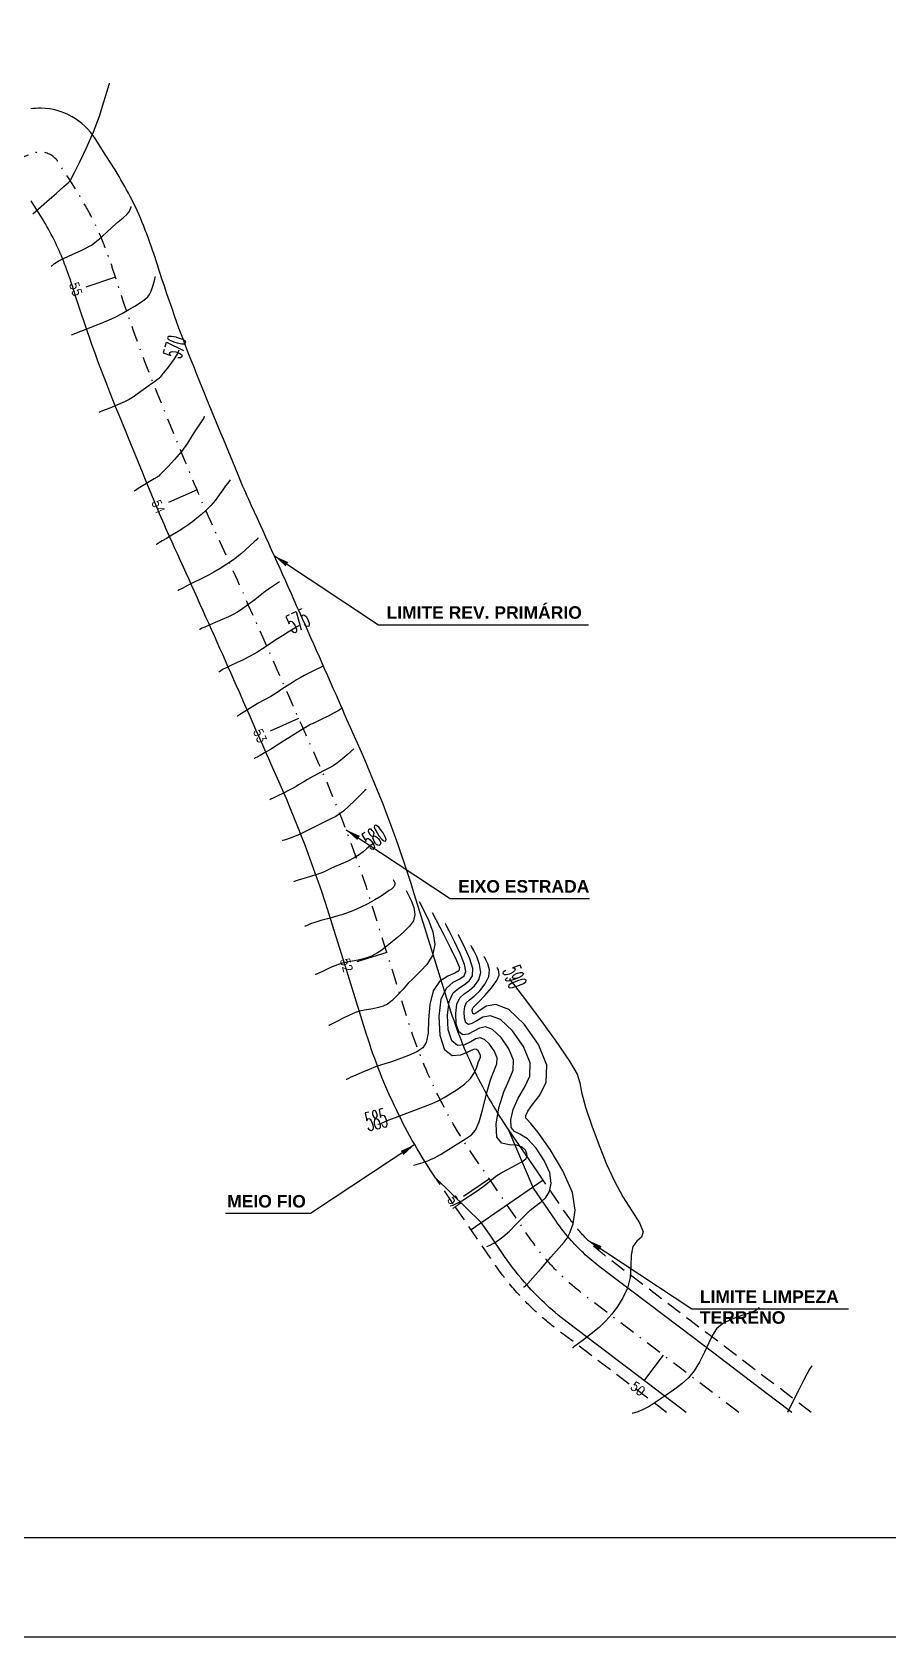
# Model space of a CAD drawing. Header units: millimetres. Extents: x 276147 to 291056, y 9594849 to 9609891.
# Drawn here: x 285797.3 to 285865.7, y 9596397.7 to 9596525.9 of the extents above; entities that cross this region are included whole.
import ezdxf
from ezdxf.enums import TextEntityAlignment as Align

# ---------------------------------------------------------------- set-up
doc = ezdxf.new("R2010")
doc.units = ezdxf.units.MM
doc.header["$LTSCALE"] = 10
for name, pattern in [('CONTINUO', [0]), ('DASHDOTX2', [50.8, 25.4, -12.7, 0, -12.7]), ('HIDDEN', [0.375, 0.25, -0.125])]:
    doc.linetypes.add(name, pattern=pattern)
for name, color, linetype in [('500-dim1', 6, 'Continuous'), ('CURVAS', 7, 'CONTINUO'), ('Curvas mestras', 30, 'Continuous'), ('Curvas simples', 9, 'Continuous'), ('Curvas texto', 2, 'Continuous'), ('TG', 7, 'CONTINUO'), ('Top_malha_coord', 8, 'Continuous')]:
    doc.layers.add(name, color=color, linetype=linetype)
doc.styles.add('r80', font='romans.shx')
doc.styles.add('ROMAND', font='romand', dxfattribs={"height": 0.2})
doc.styles.add('SIMPLEX', font='simplex', dxfattribs={"height": 0.2})
doc.styles.add('T7', font='arial.ttf')
doc.dimstyles.new('cadnorma_dim1', dxfattribs={"dimscale": 0, "dimtxt": 2, "dimasz": 1.199999999999999, "dimexe": 1, "dimexo": 2.5, "dimgap": 0.6, "dimtad": 1, "dimzin": 4, "dimdsep": 46, "dimtxsty": 'r80', "dimblk": 'ARCHTICK', "dimblk1": 'ARCHTICK', "dimblk2": 'ARCHTICK', "dimcen": -1, "dimdle": 1, "dimclrd": 1, "dimclre": 1, "dimclrt": 2, "dimaunit": 1, "dimazin": 0, "dimtfac": 1, "dimtix": 1, "dimtmove": 2, "dimatfit": 0, "dimfxl": 1, "dimarcsym": 0})

# ---------------------------------------------------------------- blocks, each defined once
blk = doc.blocks.new('_ArchTick')
at = {"color": 0, "linetype": 'ByBlock', "const_width": 0.15}
blk.add_lwpolyline([(-0.5, -0.5), (0.5, 0.5)], dxfattribs=at)

msp = doc.modelspace()

# ---------------------------------------------------------------- linework, layer by layer
at = {"color": 8, "linetype": 'HIDDEN', "ltscale": 0.5, "extrusion": (-0.0710087131260717, -0.0024250461213777, 0.9974727474028996), "flags": 128}
for points, elevation in [([(-9581085.099389546, 611667.3788352595), (-9581087.026469091, 611666.1487760713, -0.0012635071634747), (-9581087.208531093, 611666.0332119678, -0.0012635071634747)], -43397.95324218762), ([(-9581067.45936204, 611695.4298046458), (-9581068.20899408, 611694.531492637), (-9581070.298267009, 611691.9590935956), (-9581072.985800374, 611688.6500917829), (-9581075.16002514, 611685.9730977068), (-9581080.236875487, 611679.722271214, -0.0265937179508877), (-9581081.350063682, 611678.4915692226, -0.0214850437270204), (-9581082.340906577, 611677.5880138905, -0.0323795589553983), (-9581083.97100891, 611676.3953475704), (-9581085.785163153, 611675.2404069242), (-9581086.752116138, 611674.624818518)], -43397.95324218755), ([(-9581067.853275983, 611683.866234127), (-9581069.726399835, 611681.5599677598), (-9581074.803249616, 611675.3091419482, -0.0265937179611793), (-9581076.415588, 611673.526596943, -0.0214850437336347), (-9581077.850736547, 611672.217876732, -0.0323795589649355), (-9581080.211768122, 611670.4904251561), (-9581082.025925398, 611669.335482583), (-9581083.621608693, 611668.3196274579), (-9581085.09938822, 611667.3788331597)], -43397.95324218761)]:
    msp.add_lwpolyline(points, format="xyb", dxfattribs=dict(at, elevation=elevation))
at = {"layer": '500-dim1', "ltscale": 0.1}
for points in [[(285670.778505115, 9596397.671586046), (285984.4969166663, 9596397.671586046), (285984.4969166663, 9596633.55606258), (285670.778505115, 9596633.55606258)], [(285678.7207433822, 9596405.613824314), (285976.5546783992, 9596405.613824314), (285976.5546783992, 9596625.613824312), (285678.7207433822, 9596625.613824312)]]:
    msp.add_lwpolyline(points, close=True, dxfattribs=at)
at = {"layer": 'CURVAS', "color": 2, "linetype": 'CONTINUO'}
for points, elevation in [([(285809.138432141, 9596500.823340328), (285809.138432141, 9596500.823340328)], 134.0002069068141), ([(285818.8222155032, 9596478.56706394), (285818.8222155032, 9596478.56706394)], 139.0002069068141), ([(285825.0997830842, 9596461.418879036), (285825.0997830842, 9596461.418879036)], 144.0002069068141), ([(285835.5240698839, 9596450.285638092), (285835.5240698839, 9596450.285638092)], 154.0002069068141), ([(285824.8590091277, 9596438.615088072), (285824.8590091277, 9596438.615088072)], 149.0002069068141)]:
    msp.add_lwpolyline(points, dxfattribs=dict(at, elevation=elevation))
at = {"layer": 'Curvas mestras', "linetype": 'CONTINUO'}
for points, elevation in [([(285809.0524409086, 9596500.511810686), (285808.9440313402, 9596500.244885623), (285808.7448771739, 9596499.889144504), (285808.4414275103, 9596499.458732696), (285808.1014996284, 9596499.023979917), (285807.8132555597, 9596498.669261433), (285807.6421139974, 9596498.455778468), (285807.5625209721, 9596498.35202394), (285807.5261771887, 9596498.303316947), (285807.4819826052, 9596498.256466568), (285807.3676322967, 9596498.164252108), (285807.1180154047, 9596497.980941404), (285806.6989812386, 9596497.682026424), (285806.2002038793, 9596497.327897338), (285805.7423172505, 9596497.000165464), (285805.4051013257, 9596496.75734644), (285805.1049278845, 9596496.565578396), (285804.7173185156, 9596496.367901353), (285804.1649557849, 9596496.126157653), (285803.5591702821, 9596495.877381317), (285803.0584566641, 9596495.677409356), (285802.7802494937, 9596495.566957656), (285802.6777527666, 9596495.526264587), (285802.6631098244, 9596495.520451495)], 134.0002069068141), ([(285818.6480440647, 9596478.482387926), (285818.4696628122, 9596478.385659834), (285818.1860450034, 9596478.21868542), (285817.7881271036, 9596477.971649976), (285817.3442522682, 9596477.689826908), (285816.9421161198, 9596477.432264317), (285816.6414978701, 9596477.239168733), (285816.3905236312, 9596477.075403044), (285816.1094050927, 9596476.886988385), (285815.7358089458, 9596476.635117887), (285815.2772258844, 9596476.341663398), (285814.7586013869, 9596476.043666832), (285814.2088604356, 9596475.77156784), (285813.6728463535, 9596475.529400092), (285813.1993827427, 9596475.314592903), (285812.8277594126, 9596475.126680456), (285812.5591459254, 9596474.97360572), (285812.3851810294, 9596474.865416193), (285812.2941009279, 9596474.807431947), (285812.2605454254, 9596474.786069877), (285812.2557516714, 9596474.783018453)], 139.0002069068141), ([(285824.6778214954, 9596461.127108244), (285824.3735279102, 9596460.908446588), (285824.0581106461, 9596460.666352412), (285823.7674879007, 9596460.425067224), (285823.4570415167, 9596460.183023484), (285823.062019036, 9596459.932197163), (285822.5464723388, 9596459.670576496), (285821.9896674779, 9596459.420188097), (285821.4996735252, 9596459.20906799), (285821.1572779541, 9596459.05713811), (285820.9341399824, 9596458.95185621), (285820.7746364522, 9596458.87256806), (285820.621400307, 9596458.7991389), (285820.4100886473, 9596458.713527957), (285820.0746149997, 9596458.598216923), (285819.5835306831, 9596458.445060087), (285819.0439423792, 9596458.283403736), (285818.5975949947, 9596458.151970757), (285818.3495553318, 9596458.079197584), (285818.2581718986, 9596458.052385667), (285818.2451167429, 9596458.048555868)], 144.0002069068141), ([(285824.9635218946, 9596438.641841738), (285825.1024378749, 9596438.688555112), (285825.3652933602, 9596438.788262527), (285825.7880702709, 9596438.957271643), (285826.3579281956, 9596439.184206683), (285827.0498208358, 9596439.45077059), (285827.8268328666, 9596439.738511384), (285828.6045687744, 9596440.02835701), (285829.2867636926, 9596440.301077548), (285829.8113066106, 9596440.54688867), (285830.2526944607, 9596440.79377519), (285830.7195810127, 9596441.079167187), (285831.2836618589, 9596441.431419903), (285831.8688091343, 9596441.842600264), (285832.3619378976, 9596442.29570123), (285832.6802037143, 9596442.767708976), (285832.8617252768, 9596443.211583383), (285832.9748644406, 9596443.574274248), (285833.0715903091, 9596443.821323652), (285833.1383212261, 9596443.992625607), (285833.1450853309, 9596444.14666212), (285833.0735452353, 9596444.324583113), (285832.9519066267, 9596444.498211652), (285832.8200085618, 9596444.62203784), (285832.6946102098, 9596444.656735934), (285832.5001463095, 9596444.58772745), (285832.1379714965, 9596444.40661608), (285831.5550735927, 9596444.159241335), (285830.8809841206, 9596444.10837578), (285830.2908650423, 9596444.571021048), (285829.9314611329, 9596445.731513312), (285829.8358313544, 9596447.24349954), (285830.008611084, 9596448.6279579), (285830.428592539, 9596449.518372716), (285830.9711820491, 9596449.9982514), (285831.4859391349, 9596450.263610937), (285831.8418393729, 9596450.498656783), (285831.9855109626, 9596450.840352492), (285831.8829967136, 9596451.413855286), (285831.5337302937, 9596452.280175552), (285831.0707161875, 9596453.243739545), (285830.660353263, 9596454.044831356), (285830.4291366912, 9596454.490475548), (285830.3439510575, 9596454.654660264), (285830.3317824379, 9596454.678115573)], 149.0002069068141), ([(285835.5266550701, 9596450.279099654), (285835.5250582114, 9596450.271296928), (285835.5169263234, 9596450.257432077), (285835.5007762346, 9596450.237123933), (285835.4840889155, 9596450.217045493), (285835.4765863929, 9596450.205635812), (285835.5203977694, 9596450.160557048), (285835.7872944883, 9596449.836354144), (285836.4814541823, 9596448.936796237), (285837.6994886108, 9596447.308587085), (285839.1077437243, 9596445.37016617), (285840.2649958405, 9596443.682910005), (285840.8557448057, 9596442.639886392), (285841.0673793961, 9596441.960926836), (285841.2130100353, 9596441.197555328), (285841.5400582271, 9596440.013147583), (285842.0331833745, 9596438.518491987), (285842.6113550734, 9596436.936229736), (285843.2109698763, 9596435.4501536), (285843.8381167795, 9596434.088678367), (285844.5163128368, 9596432.841371253), (285845.2334391816, 9596431.711646626), (285845.8348410717, 9596430.758323636), (285846.1302329221, 9596430.054069022), (285846.0042177416, 9596429.623905456), (285845.6409663783, 9596429.302282883), (285845.2995425752, 9596428.876009727), (285845.1687050511, 9596428.189698778), (285845.1559948482, 9596427.319184082), (285845.0986486362, 9596426.398110008), (285844.8728257805, 9596425.538284587), (285844.510360274, 9596424.764188288), (285844.082009242, 9596424.07846922), (285843.6403044272, 9596423.47738002), (285843.1648905096, 9596422.931594912), (285842.6171877835, 9596422.405392544), (285841.9853366789, 9596421.880132664), (285841.3643518717, 9596421.405506147), (285840.8759689518, 9596421.048282873), (285840.6075034287, 9596420.853875583), (285840.5085947116, 9596420.782251887), (285840.4944648951, 9596420.77201993)], 154.0002069068141)]:
    msp.add_lwpolyline(points, dxfattribs=dict(at, elevation=elevation))
at = {"layer": 'Curvas simples', "linetype": 'CONTINUO'}
for points, elevation in [([(285797.4071308128, 9596511.40653573), (285798.5229238265, 9596512.389845584), (285799.2552603126, 9596513.034842525), (285799.8791254839, 9596513.583511176), (285800.2302127533, 9596513.89103544), (285800.362367571, 9596514.006298577), (285800.3839779555, 9596514.026606707), (285800.3855801577, 9596514.032883832), (285800.3863094121, 9596514.040534887), (285800.3874539384, 9596514.048580177), (285800.4021826145, 9596514.080029594), (285800.4911995494, 9596514.253847064), (285800.7270912818, 9596514.712983893), (285801.1529162539, 9596515.552912448), (285801.6936088075, 9596516.679192608), (285802.2445748624, 9596517.949902317), (285802.7168595754, 9596519.222573793), (285803.0840686139, 9596520.352542907), (285803.3354465564, 9596521.19459681), (285803.469063989, 9596521.6517876), (285803.5182914404, 9596521.82022658), (285803.5253243438, 9596521.844289104)], 131.0002069068141), ([(285798.8590743873, 9596507.186456053), (285799.1363357101, 9596507.422010463), (285799.425312622, 9596507.615083223), (285799.8913811672, 9596507.85861546), (285800.5562543754, 9596508.14776942), (285801.327969844, 9596508.492853636), (285802.0861446793, 9596508.90796664), (285802.7363147878, 9596509.394689044), (285803.2876787738, 9596509.904544083), (285803.7753489638, 9596510.376536625), (285804.2232944354, 9596510.763866676), (285804.6108854572, 9596511.076499676), (285804.9063478374, 9596511.338594345), (285805.0891027158, 9596511.567947924), (285805.1833706876, 9596511.75690264), (285805.2245717639, 9596511.891439792), (285805.2432014582, 9596511.963678813), (285805.2500644667, 9596511.99029288), (285805.2510451806, 9596511.994094856)], 132.0002069068141), ([(285800.488135472, 9596501.740314437), (285801.2392088041, 9596502.032472424), (285801.7895033621, 9596502.24537816), (285802.3761223851, 9596502.470213452), (285802.9279445464, 9596502.681135552), (285803.4546121099, 9596502.895493886), (285803.9859527381, 9596503.141438536), (285804.5384597097, 9596503.435329016), (285805.0752904141, 9596503.746368453), (285805.5462629945, 9596504.031970937), (285805.9138240538, 9596504.260404244), (285806.1909067236, 9596504.44336798), (285806.4030716006, 9596504.603415547), (285806.5735427331, 9596504.764741816), (285806.7162000845, 9596504.95809926), (285806.84259016, 9596505.215882482), (285806.9604662317, 9596505.55144644), (285807.0624149095, 9596505.901998842), (285807.1372274727, 9596506.185706977), (285807.1776986249, 9596506.342640877), (285807.1926090904, 9596506.400458522), (285807.1947387151, 9596506.40871809)], 133.0002069068141), ([(285811.0821266697, 9596495.23796345), (285811.0537699778, 9596495.135233477), (285811.0180210104, 9596495.047212338), (285810.9523482968, 9596494.929903826), (285810.8450510743, 9596494.775540758), (285810.6823340425, 9596494.545158893), (285810.4498798671, 9596494.191995563), (285810.1360911281, 9596493.687324382), (285809.7402613257, 9596493.074565915), (285809.2644080679, 9596492.415178567), (285808.7258641355, 9596491.771068083), (285808.2032314053, 9596491.205923652), (285807.7904284805, 9596490.783877613), (285807.5547263928, 9596490.547166832), (285807.4567994185, 9596490.450423932), (285807.4306754901, 9596490.426378887), (285807.4093283015, 9596490.411518397), (285807.3215272066, 9596490.357342558), (285807.0949887657, 9596490.219103027), (285806.6929884442, 9596489.973860558), (285806.221034041, 9596489.685900763), (285805.8201909406, 9596489.441315504), (285805.5962262993, 9596489.304655787), (285805.5137122644, 9596489.254308397), (285805.5019253044, 9596489.24711497)], 135.0002069068141), ([(285813.1657388395, 9596490.132206803), (285812.9617013122, 9596489.88087663), (285812.7899802048, 9596489.657899447), (285812.5660066403, 9596489.348716224), (285812.2933745138, 9596488.955607126), (285811.9776699367, 9596488.519473417), (285811.6249808526, 9596488.09087396), (285811.2448739578, 9596487.710369697), (285810.8608423104, 9596487.37854159), (285810.4998607033, 9596487.08597236), (285810.1757670886, 9596486.821319044), (285809.8498490893, 9596486.565527277), (285809.4702562763, 9596486.297615156), (285809.0065787955, 9596486.00571414), (285808.5141505446, 9596485.714405093), (285808.0697480944, 9596485.457383024), (285807.7342585799, 9596485.261294916), (285807.5050354584, 9596485.124604108), (285807.3635454088, 9596485.03872261), (285807.2905007676, 9596484.994151972), (285807.2635891436, 9596484.977730567), (285807.259744688, 9596484.97538522)], 136.0002069068141), ([(285815.3848631304, 9596485.490965497), (285815.3436748815, 9596485.443245476), (285815.2606195789, 9596485.360173304), (285815.074737798, 9596485.183051268), (285814.7628430066, 9596484.892208187), (285814.3955669057, 9596484.554030798), (285814.0669967696, 9596484.256422725), (285813.8371869732, 9596484.058415953), (285813.6300773852, 9596483.903565092), (285813.3355777388, 9596483.706550812), (285812.8816695731, 9596483.40997716), (285812.3486154888, 9596483.068131348), (285811.8547484645, 9596482.7632201), (285811.4810730085, 9596482.552159606), (285811.1592789866, 9596482.390696913), (285810.7837250301, 9596482.209290836), (285810.2877662905, 9596481.961418144), (285809.7607354786, 9596481.692641376), (285809.3309592785, 9596481.471545326), (285809.0928455797, 9596481.3488227), (285809.0051192309, 9596481.303608757), (285808.9925867201, 9596481.297150647)], 137.0002069068141), ([(285817.1062092893, 9596481.997042634), (285816.6245813852, 9596481.680849427), (285816.2870315831, 9596481.453435788), (285815.9554188688, 9596481.218839867), (285815.6810170944, 9596481.007424684), (285815.4261074455, 9596480.800611783), (285815.1307180762, 9596480.567591157), (285814.7561575822, 9596480.290034454), (285814.3488451933, 9596479.99953018), (285813.976475285, 9596479.740146063), (285813.6802650219, 9596479.541405354), (285813.39549689, 9596479.374647148), (285813.0309756227, 9596479.1966611), (285812.5298426674, 9596478.978017237), (285811.9725921169, 9596478.744386364), (285811.4740567674, 9596478.535219448), (285811.1234478709, 9596478.381468803), (285810.9074908272, 9596478.280095136), (285810.7872887133, 9596478.219562607), (285810.7272701611, 9596478.188628934), (285810.7051587125, 9596478.177232936), (285810.701999162, 9596478.175604444)], 138.0002069068141), ([(285820.5403693594, 9596475.223149072), (285819.9192975562, 9596474.926549027), (285819.4878240214, 9596474.716508714), (285819.0712651618, 9596474.505993785), (285818.7396283055, 9596474.32491303), (285818.4488310363, 9596474.150167372), (285818.1262720098, 9596473.94540565), (285817.7239455838, 9596473.688145516), (285817.2922315699, 9596473.411385672), (285816.9061036027, 9596473.161994854), (285816.6207150282, 9596472.975488223), (285816.4119224558, 9596472.841971332), (285816.2357614283, 9596472.740198273), (285816.0477454116, 9596472.645654477), (285815.80130871, 9596472.520760925), (285815.4493619965, 9596472.324674157), (285814.9731691494, 9596472.03723576), (285814.4673883017, 9596471.72103262), (285814.0550282438, 9596471.459340977), (285813.8265744567, 9596471.31390086), (285813.7424061399, 9596471.260316992), (285813.7303827094, 9596471.252662517)], 140.0002069068141), ([(285822.0598061633, 9596471.90311306), (285821.9351196248, 9596471.796681063), (285821.771067537, 9596471.687581576), (285821.4623517046, 9596471.513990793), (285820.9836622719, 9596471.270566884), (285820.4318445894, 9596471.000425013), (285819.9342813984, 9596470.758795496), (285819.5795627607, 9596470.581984792), (285819.301099432, 9596470.430589728), (285818.9935086021, 9596470.246284384), (285818.5757024533, 9596469.98515554), (285818.0637852657, 9596469.660950502), (285817.4981568545, 9596469.30183426), (285816.9202845791, 9596468.93669212), (285816.3759027462, 9596468.597307106), (285815.9118147433, 9596468.316187443), (285815.5639919039, 9596468.11732438), (285815.3250873942, 9596467.990641214), (285815.1769257421, 9596467.917547924), (285815.1003285191, 9596467.880605232), (285815.0721085229, 9596467.866995556), (285815.06807648, 9596467.865050953)], 141.0002069068141), ([(285823.0364766867, 9596468.648296813), (285822.5027827968, 9596468.171594808), (285822.1202516692, 9596467.843446512), (285821.7281070616, 9596467.532520147), (285821.3787440544, 9596467.295969432), (285821.0414231299, 9596467.105234887), (285820.6646210308, 9596466.91033254), (285820.2173883806, 9596466.675994014), (285819.7510806726, 9596466.425834553), (285819.3376259443, 9596466.198191188), (285819.0298017844, 9596466.021510284), (285818.8037694938, 9596465.884690177), (285818.6165397061, 9596465.76673652), (285818.4252481231, 9596465.647284133), (285818.1875326283, 9596465.508465052), (285817.8611553033, 9596465.333032496), (285817.4289526272, 9596465.114798903), (285816.9740554896, 9596464.891802868), (285816.6046665384, 9596464.713136453), (285816.4001930762, 9596464.614521934), (285816.3248607189, 9596464.578190487), (285816.3140993019, 9596464.572999522)], 142.0002069068141), ([(285824.0131480955, 9596465.39347946), (285823.9169330209, 9596465.306117127), (285823.7835958263, 9596465.179248754), (285823.5257687705, 9596464.928283537), (285823.1195520448, 9596464.530244203), (285822.6441894219, 9596464.073359368), (285822.2047093041, 9596463.673656756), (285821.8731560799, 9596463.413961912), (285821.5896446273, 9596463.244277922), (285821.2613057015, 9596463.08140469), (285820.8200510762, 9596462.861353436), (285820.29692641, 9596462.596987532), (285819.7477567167, 9596462.320384864), (285819.2212184557, 9596462.060066637), (285818.7373927467, 9596461.830335543), (285818.3092114873, 9596461.641940704), (285817.9490714745, 9596461.502538048), (285817.6672245726, 9596461.40741531), (285817.4733887588, 9596461.348768907), (285817.3702315908, 9596461.318503244), (285817.3322268006, 9596461.307352787), (285817.3267977024, 9596461.305759992)], 143.0002069068141), ([(285826.1779516638, 9596458.192097442), (285826.2565755821, 9596458.036430744), (285826.2992952369, 9596457.925192216), (285826.3174295887, 9596457.811790973), (285826.292758735, 9596457.712808864), (285826.2305823202, 9596457.62444585), (285826.1420758097, 9596457.537810633), (285826.0297458461, 9596457.441391883), (285825.8614201304, 9596457.313201612), (285825.5962515754, 9596457.128632447), (285825.2055872982, 9596456.872810252), (285824.7095276938, 9596456.569799373), (285824.1403642687, 9596456.253396695), (285823.5356132876, 9596455.95516951), (285822.9536876195, 9596455.69776284), (285822.4582258846, 9596455.501591984), (285822.0859207698, 9596455.37645993), (285821.765687072, 9596455.289727807), (285821.3994954246, 9596455.198142227), (285820.921872621, 9596455.069983272), (285820.3975740807, 9596454.919655388), (285819.9239139301, 9596454.773092207), (285819.5773566939, 9596454.651952423), (285819.3509867414, 9596454.56077798), (285819.217040503, 9596454.499832684), (285819.1487879289, 9596454.467643844), (285819.1236422263, 9596454.455784636), (285819.1200500143, 9596454.454090748)], 145.0002069068141), ([(285827.2164093301, 9596457.313601723), (285827.6107898982, 9596456.532768507), (285827.8250738181, 9596455.974785795), (285827.9160359298, 9596455.405962296), (285827.7922892448, 9596454.909457956), (285827.4804061747, 9596454.466224212), (285827.0364520532, 9596454.031656273), (285826.5187250712, 9596453.577351667), (285825.9944640492, 9596453.139700197), (285825.5331383518, 9596452.77129122), (285825.1844032598, 9596452.509623744), (285824.9186359714, 9596452.33182968), (285824.6863966192, 9596452.199950913), (285824.4422630817, 9596452.08220752), (285824.1568793455, 9596451.971542967), (285823.8049083539, 9596451.867080797), (285823.3754238466, 9596451.76817985), (285822.9151630454, 9596451.675151087), (285822.4852749606, 9596451.588540677), (285822.1264189729, 9596451.50506035), (285821.7973025542, 9596451.40608954), (285821.4361393525, 9596451.269171707), (285821.006628837, 9596451.083655257), (285820.574401758, 9596450.886090577), (285820.2305696077, 9596450.72483254), (285820.0410885795, 9596450.635469494), (285819.9712801556, 9596450.602547284), (285819.9613073197, 9596450.597843563)], 146.0002069068141), ([(285828.2548669964, 9596456.435106013), (285828.9650052081, 9596455.02910616), (285829.3508525082, 9596454.024380377), (285829.5146431563, 9596453.00013252), (285829.3084148034, 9596452.119788675), (285828.8629949566, 9596451.41745106), (285828.3789092194, 9596450.894892137), (285828.0078576399, 9596450.534743823), (285827.7062370368, 9596450.243085092), (285827.3816187834, 9596449.90685538), (285826.9687385758, 9596449.450668788), (285826.5109919406, 9596448.949842865), (285826.0789406077, 9596448.517368603), (285825.7195987295, 9596448.237156384), (285825.3857940122, 9596448.07679261), (285825.006812115, 9596447.974778427), (285824.5379395223, 9596447.880425112), (285824.0384888852, 9596447.786281964), (285823.5937773325, 9596447.695704984), (285823.259303073, 9596447.606842857), (285822.9713067514, 9596447.497014992), (285822.6362121907, 9596447.338334253), (285822.1949788449, 9596447.117520174), (285821.7267222829, 9596446.879714437), (285821.3450965775, 9596446.684664078), (285821.133685297, 9596446.576466355), (285821.0557973034, 9596446.536603574), (285821.0446709533, 9596446.53090826)], 147.0002069068141), ([(285829.2933247714, 9596455.556611288), (285830.1826600975, 9596453.840009576), (285830.7605116787, 9596452.708692428), (285831.2407461794, 9596451.735391624), (285831.4732064836, 9596451.164857633), (285831.4277052797, 9596450.892253827), (285831.1040426046, 9596450.725343857), (285830.5352264322, 9596450.485643163), (285829.8870851408, 9596450.049653508), (285829.358654051, 9596449.307628557), (285829.0924680881, 9596448.215075174), (285829.0050630077, 9596446.988525756), (285828.9564774782, 9596445.909768537), (285828.8223614091, 9596445.18851296), (285828.5408283608, 9596444.746140156), (285828.0656082142, 9596444.431952901), (285827.3857183353, 9596444.12726695), (285826.6313418102, 9596443.841456247), (285825.9679510901, 9596443.6159065), (285825.5089876057, 9596443.474165717), (285825.1597751343, 9596443.36841634), (285824.7736054397, 9596443.233003233), (285824.2492227341, 9596443.022957258), (285823.6671791124, 9596442.776072636), (285823.1534797713, 9596442.550835544), (285822.8050335079, 9596442.392912343), (285822.60237508, 9596442.296712993), (285822.496944944, 9596442.243828392), (285822.4455726154, 9596442.217536157), (285822.4266456369, 9596442.207849417), (285822.4239413879, 9596442.206465928)], 148.0002069068141), ([(285827.7932091533, 9596435.370268976), (285828.0272464464, 9596435.426315932), (285828.1999828986, 9596435.47105356), (285828.3864468181, 9596435.525507787), (285828.5661804344, 9596435.586955328), (285828.7457716573, 9596435.654677447), (285828.938567883, 9596435.728457268), (285829.1661061086, 9596435.81679908), (285829.4826769776, 9596435.963094316), (285829.9507558735, 9596436.219457112), (285830.5985213754, 9596436.612358715), (285831.3169577802, 9596437.065698616), (285831.9627468345, 9596437.477736063), (285832.4298728265, 9596437.797905767), (285832.7615207095, 9596438.180349385), (285833.0381780871, 9596438.830385037), (285833.3254932962, 9596439.869812442), (285833.6297818944, 9596441.086359117), (285833.942518402, 9596442.184236383), (285834.2411787648, 9596442.947046464), (285834.4472232967, 9596443.47597164), (285834.4681068881, 9596443.951586837), (285834.2472140068, 9596444.500952344), (285833.8716315409, 9596445.037062464), (285833.464371871, 9596445.419396296), (285833.114819609, 9596445.544559667), (285832.777836274, 9596445.457656626), (285832.3746577144, 9596445.240918724), (285831.8588424456, 9596445.00123096), (285831.3132483662, 9596444.94409812), (285830.8530590241, 9596445.299678117), (285830.5748582723, 9596446.197970424), (285830.5008343774, 9596447.368342508), (285830.6345764692, 9596448.43999932), (285830.9629915981, 9596449.132782688), (285831.4062483488, 9596449.529071948), (285831.8678367677, 9596449.801878907), (285832.2559744605, 9596450.105059627), (285832.4978155499, 9596450.515848346), (285832.5252473565, 9596451.092319943), (285832.3069479145, 9596451.85165878), (285831.9587732715, 9596452.647469403), (285831.6333719602, 9596453.292463666), (285831.448204431, 9596453.649351725), (285831.3799847752, 9596453.780836433), (285831.3702391101, 9596453.799619963)], 150.0002069068141), ([(285830.7274092874, 9596432.125450874), (285830.9634051038, 9596432.188338587), (285831.2198047133, 9596432.297560422), (285831.6468296427, 9596432.530239787), (285832.2638631426, 9596432.915248344), (285832.956382691, 9596433.380829345), (285833.576392661, 9596433.830069572), (285834.0231125481, 9596434.19030748), (285834.3846375407, 9596434.485907624), (285834.7962779504, 9596434.765486227), (285835.3477171111, 9596435.064629756), (285835.946128802, 9596435.36679974), (285836.4530574021, 9596435.642424203), (285836.7604371745, 9596435.873009212), (285836.8817654586, 9596436.084368574), (285836.860928482, 9596436.313394252), (285836.728891546, 9596436.578097805), (285836.4649307228, 9596436.82096476), (285836.0354025858, 9596436.965604093), (285835.4450030558, 9596436.993610937), (285834.8518025452, 9596437.118534248), (285834.4522140127, 9596437.611910772), (285834.3915542214, 9596438.642344717), (285834.6107569333, 9596439.9666988), (285834.9996554131, 9596441.238900643), (285835.4372802331, 9596442.204533217), (285835.7594387481, 9596442.975788243), (285835.7911285536, 9596443.756512552), (285835.4208837723, 9596444.677321466), (285834.7913573404, 9596445.575912174), (285834.1087362826, 9596446.216755636), (285833.5350279054, 9596446.432382517), (285833.0555262385, 9596446.3275858), (285832.6113439322, 9596446.07522137), (285832.1626112984, 9596445.84322058), (285831.7455126113, 9596445.779820465), (285831.4152528975, 9596446.028334185), (285831.2182545262, 9596446.664428636), (285831.1658374, 9596447.493185472), (285831.2605418545, 9596448.25204074), (285831.4973897718, 9596448.747193756), (285831.8413156425, 9596449.059892388), (285832.2497332979, 9596449.340145992), (285832.670108554, 9596449.71146258), (285833.0101200287, 9596450.191343207), (285833.1674979996, 9596450.770784603), (285833.0801665295, 9596451.423141902), (285832.8468302468, 9596452.051198276), (285832.6063895545, 9596452.540095093), (285832.4672730564, 9596452.808226798), (285832.4160194871, 9596452.907012496), (285832.4086967763, 9596452.921124246)], 151.0002069068141), ([(285833.6616083187, 9596428.880631885), (285833.7893001442, 9596428.914659217), (285833.9280309208, 9596428.973755956), (285834.1590835255, 9596429.099652223), (285834.5021578875, 9596429.318777844), (285834.9413598875, 9596429.64634297), (285835.4518972231, 9596430.09475354), (285836.0068790807, 9596430.657115243), (285836.5710293132, 9596431.24933885), (285837.1069772389, 9596431.768034443), (285837.584427679, 9596432.145065196), (285838.0013991837, 9596432.453303337), (285838.3629890067, 9596432.800875856), (285838.655982405, 9596433.280940963), (285838.7939155566, 9596433.926780904), (285838.6720113075, 9596434.75671534), (285838.2296666793, 9596435.74985648), (285837.5829836447, 9596436.728507027), (285836.8922339255, 9596437.47576776), (285836.2973049747, 9596437.856764454), (285835.8565317007, 9596438.064728627), (285835.6078598821, 9596438.374918332), (285835.580010593, 9596438.990733435), (285835.7648090884, 9596439.828131646), (285836.1448544905, 9596440.731208604), (285836.6594740593, 9596441.591692228), (285837.0749149421, 9596442.491814593), (285837.1141502192, 9596443.561438268), (285836.5945524351, 9596444.853689702), (285835.7110822549, 9596446.114762984), (285834.7531005858, 9596447.014113983), (285833.9552373046, 9596447.320206253), (285833.3332163113, 9596447.197515968), (285832.84803015, 9596446.909524016), (285832.4663791571, 9596446.68521031), (285832.1777778509, 9596446.615542697), (285831.9774467708, 9596446.75699026), (285831.8616516659, 9596447.130885744), (285831.8308404229, 9596447.618028436), (285831.8865083424, 9596448.064083045), (285832.0317889397, 9596448.36160472), (285832.2763829363, 9596448.590712823), (285832.631629828, 9596448.87841307), (285833.0842436416, 9596449.31786542), (285833.5224245075, 9596449.866838068), (285833.8097485339, 9596450.449248267), (285833.8533841503, 9596450.994625133), (285833.7348873309, 9596451.454928134), (285833.5794081432, 9596451.78772641), (285833.4863406877, 9596451.96710198), (285833.4520530962, 9596452.033187667), (285833.4471544428, 9596452.042628532)], 152.0002069068141), ([(285836.5958083443, 9596425.635812787), (285836.6151950756, 9596425.640978856), (285836.6362571282, 9596425.649951488), (285836.6713365231, 9596425.669065762), (285836.7404527411, 9596425.72230834), (285836.9263370839, 9596425.911856595), (285837.3274017848, 9596426.359437503), (285837.9906446189, 9596427.123923112), (285838.7574220794, 9596428.012769964), (285839.4176765269, 9596428.770582655), (285839.8211371443, 9596429.225499747), (285840.0566685717, 9596429.539807044), (285840.2729207194, 9596429.9593285), (285840.5515286295, 9596430.688872606), (285840.7060657636, 9596431.769194227), (285840.4830930299, 9596433.200035537), (285839.7304428067, 9596434.92161504), (285838.7010355725, 9596436.636049403), (285837.7490652654, 9596437.985931428), (285837.1496078873, 9596438.71991786), (285836.8612618503, 9596439.010922898), (285836.7635058601, 9596439.137926888), (285836.7684670734, 9596439.339123152), (285836.9188612432, 9596439.689564487), (285837.2900526822, 9596440.223517666), (285837.8816687708, 9596440.978850137), (285838.3903920218, 9596442.007839842), (285838.4371727704, 9596443.366362883), (285837.7682212064, 9596445.030058933), (285836.6308080546, 9596446.653612694), (285835.3974640035, 9596447.811473437), (285834.3754465953, 9596448.208028993), (285833.6109062758, 9596448.067445144), (285833.0847173618, 9596447.743826553), (285832.7701479016, 9596447.527198937), (285832.6100420962, 9596447.45126504), (285832.5396406442, 9596447.485646332), (285832.5050478113, 9596447.597342964), (285832.4958434457, 9596447.742871404), (285832.5124737277, 9596447.876124464), (285832.5661881073, 9596447.976015683), (285832.7114502302, 9596448.121533262), (285833.0135263582, 9596448.416680155), (285833.4983777349, 9596448.924268374), (285834.0347289865, 9596449.542332932), (285834.4519991771, 9596450.127712928), (285834.6266017713, 9596450.56610836), (285834.6229443062, 9596450.858657002), (285834.5524257378, 9596451.035357837), (285834.5054084273, 9596451.125978157), (285834.4880868142, 9596451.15936384), (285834.4856122177, 9596451.164133808)], 153.0002069068141), ([(285855.3987125303, 9596424.007884096), (285855.2955957333, 9596423.874834077), (285855.1062891535, 9596423.753883248), (285854.6950654018, 9596423.58174188), (285854.0133389019, 9596423.3525429), (285853.2124673769, 9596423.06393322), (285852.4937997026, 9596422.714438682), (285852.0047714646, 9596422.298124976), (285851.6771816829, 9596421.791203342), (285851.3889209501, 9596421.165423343), (285851.0423877999, 9596420.4159403), (285850.6380171432, 9596419.631547196), (285850.2007556991, 9596418.924441336), (285849.7451653258, 9596418.373217128), (285849.2442729833, 9596417.922043728), (285848.6607227592, 9596417.481487157), (285847.9782044322, 9596416.990263302), (285847.2645907638, 9596416.499689387), (285846.6088037324, 9596416.089237148), (285846.0837712505, 9596415.81819998), (285845.6984714468, 9596415.665170196), (285845.4458905888, 9596415.588563547), (285845.3132009232, 9596415.551789757), (285845.2643153957, 9596415.53824182), (285845.257330835, 9596415.536305927)], 155.0002069068141), ([(285859.604600357, 9596419.340648096), (285859.422021017, 9596419.057001313), (285859.2337203094, 9596418.729916958), (285858.932605249, 9596418.16168238), (285858.5095207182, 9596417.32020906), (285858.0429422544, 9596416.37308044), (285857.6705458168, 9596415.613824314)], 156.0002069068141)]:
    msp.add_lwpolyline(points, dxfattribs=dict(at, elevation=elevation))
at = {"layer": 'TG', "color": 8, "linetype": 'CONTINUO'}
msp.add_line((285835.3199753357, 9596438.312294248, 171.0828731450062), (285837.3224421641, 9596433.620624822, 171.227742657459), dxfattribs=at)
at = {"layer": 'TG', "color": 4, "linetype": 'CONTINUO'}
msp.add_line((285833.2115786699, 9596430.791508248, 170.9144948231867), (285829.5647952256, 9596434.350672748, 170.7595219206711), dxfattribs=at)
at = {"layer": 'TG', "color": 1, "linetype": 'DASHDOTX2', "ltscale": 0.005, "extrusion": (-0.0710087131260717, -0.0024250461213777, 0.9974727474028996), "elevation": -43397.95324218747, "flags": 128}
msp.add_lwpolyline([(-9581067.655848652, 611689.6618269937), (-9581070.268987304, 611686.4444230258), (-9581072.44321248, 611683.7674284381), (-9581077.520062547, 611677.5166022859, -0.0265937179567599), (-9581078.882825838, 611676.0099787882, -0.0214850437402767), (-9581080.095821556, 611674.9038410172, -0.0323795589516851), (-9581082.091388509, 611673.4437820684), (-9581083.905544266, 611672.2888404584), (-9581085.501226397, 611671.2729860775), (-9581086.98252277, 611670.3299528535), (-9581088.909602331, 611669.0998936718, -0.0381538724976946), (-9581094.170968981, 611666.2811154188, -0.0363392065901476), (-9581099.792076036, 611664.2742366645), (-9581105.351026483, 611662.7452181726), (-9581109.046389235, 611661.7311297137, 0.0308305948856993), (-9581121.361562466, 611657.520163476, -0.0030206374415701), (-9581124.276446082, 611656.3387483567, 0.0037402297665099), (-9581140.564479183, 611649.7098291599, -0.0094048575699974), (-9581142.811364114, 611648.8249253458, -0.000179794895772), (-9581150.219222458, 611646.0702604629, -0.0208814945301142), (-9581160.032590097, 611642.8845609541, 0.0087764341579561), (-9581161.275426935, 611642.5141001826), (-9581161.73356811, 611642.3683285587, 0.0092446051250556), (-9581162.83820498, 611641.994227958, 0.0252379766712424), (-9581164.910849765, 611641.1289150578, 0.0172086780981141), (-9581166.860097298, 611640.1131901918), (-9581168.003274934, 611639.4368669691), (-9581169.37134839, 611638.630370757, 0.2512956552374586), (-9581170.226929212, 611637.2214122543, 0.0944344096234248), (-9581170.13909104, 611636.5746063743), (-9581169.396863928, 611634.4002589767, 0.2980062618824174), (-9581167.18694408, 611632.6759422142), (-9581165.825880278, 611632.616127461), (-9581162.73624343, 611632.4678768467), (-9581159.648732362, 611632.2484808202), (-9581157.574476762, 611632.0600543246), (-9581154.912445223, 611631.7696558129), (-9581151.64978221, 611631.3387481277), (-9581148.325952299, 611630.8140295598), (-9581146.133748503, 611630.4255715489), (-9581143.540889883, 611629.9315374703), (-9581142.272148248, 611629.6924978817, -0.0735827958622325), (-9581139.817544525, 611628.8431561424, -0.0542553497923525), (-9581138.220567528, 611627.7775187677), (-9581137.063643353, 611626.8093000824, -0.429301790615661), (-9581136.962722141, 611625.2080991009), (-9581138.219681459, 611624.2209354608), (-9581141.166918835, 611621.906297642), (-9581145.515490474, 611618.4911097841), (-9581154.99780012, 611611.0440979577, 0.0212200288387621), (-9581156.734804098, 611609.5565729656, 0.0632739439926535), (-9581158.221836576, 611607.7687270619, 0.0401678299725513), (-9581159.774490502, 611604.83756135, 0.0684949815714205), (-9581160.470457833, 611602.3234313737), (-9581161.629056206, 611596.4644857333), (-9581162.787473, 611590.6064584254, -0.0425278126889136), (-9581163.062040525, 611589.6524628066, -0.0476078524170815), (-9581163.553800343, 611588.6608621452, -0.0493726526660406), (-9581164.2544932, 611587.7471209003, -0.0407238676159823), (-9581164.956103599, 611587.1109293668), (-9581168.091282733, 611584.7012588943, -0.0635258584940517), (-9581170.093931554, 611583.5321399621, -0.0586695877343231), (-9581172.150761088, 611582.9310434163, -0.0376614608441078), (-9581173.591643063, 611582.7983480204), (-9581184.955474094, 611582.6950955951), (-9581186.55430872, 611582.6886549307), (-9581196.467302721, 611583.215162663), (-9581204.929426156, 611583.6646104716), (-9581214.749111196, 611584.1911068679), (-9581224.900867272, 611584.7330416298), (-9581231.639146784, 611585.0927535719), (-9581237.965165375, 611585.4764142305), (-9581244.859786486, 611585.9994393105), (-9581249.641935453, 611586.4266626514), (-9581257.168928113, 611587.2064617899), (-9581262.026603937, 611587.779715954), (-9581264.74370668, 611588.13305435), (-9581268.19342229, 611588.586960815), (-9581271.107534634, 611588.9994944193), (-9581271.201054784, 611589.0130544963)], format="xyb", dxfattribs=at)
at = {"layer": 'TG', "color": 8, "linetype": 'CONTINUO', "extrusion": (-0.0710087131260717, -0.0024250461213777, 0.9974727474028996)}
for points, elevation in [([(-9581086.752116142, 611674.6248185149), (-9581087.380844112, 611674.2245532895), (-9581088.863898851, 611673.2804006448), (-9581090.792735564, 611672.0492198624, -0.0381538725021716), (-9581095.583947431, 611669.4823271333, -0.0363180737839326), (-9581100.723498173, 611667.6471316826), (-9581106.279247513, 611666.1189936708), (-9581109.972622762, 611665.1054512564, 0.0308305948853745), (-9581122.695820857, 611660.7549677828, -0.0030206374424979), (-9581125.57151264, 611659.5894372832, 0.003740229766388), (-9581141.908045463, 611652.940779626, -0.0094048575650792), (-9581144.03243189, 611652.1041201126, -0.0001797948957661), (-9581151.43793094, 611649.3503325488, -0.0208814945297054), (-9581160.973363243, 611646.2548587895, 0.0087764341534523), (-9581162.333941355, 611645.8493020849), (-9581162.794777181, 611645.7026742707, 0.0092446051336128), (-9581164.021988966, 611645.287061975, 0.0252379766632192), (-9581166.42048289, 611644.2857096301, 0.0174550369897985), (-9581168.613702795, 611643.1414802565), (-9581169.783057513, 611642.4496702336), (-9581171.148778673, 611641.6445607231, 0.2512956552322229), (-9581173.72195267, 611637.4070938886, 0.0404286610540694), (-9581173.698692001, 611636.5608556711)], -43397.95324218753), ([(-9581067.512226144, 611693.8789233929), (-9581067.671006424, 611693.6886510677), (-9581069.760279357, 611691.1162520265), (-9581072.447812721, 611687.8072502137), (-9581074.622037487, 611685.1302561378), (-9581079.698887832, 611678.8794296446, -0.0265937179508877), (-9581080.812076028, 611677.6487276532, -0.0214850437270204), (-9581081.802918922, 611676.7451723213, -0.0323795589553983), (-9581083.433021257, 611675.552506001), (-9581085.247175494, 611674.3975653547), (-9581086.214128477, 611673.7819769486)], -43397.93955387476)]:
    msp.add_lwpolyline(points, format="xyb", dxfattribs=dict(at, elevation=elevation))
at = {"layer": 'TG', "color": 4, "linetype": 'CONTINUO', "extrusion": (-0.0710087131260717, -0.0024250461213777, 0.9974727474028996)}
for points, elevation in [([(-9581087.208531095, 611666.033211969, -0.0368885870115546), (-9581092.757990547, 611663.0781122956, -0.0363578011625397), (-9581098.860787496, 611660.8995134961), (-9581104.422805468, 611659.3696512645), (-9581108.120155722, 611658.355016763, 0.0308305948861044), (-9581120.027304094, 611654.2835677596, -0.003020637442256), (-9581122.981379531, 611653.0862680194, 0.0037402297666292), (-9581139.220912918, 611646.477087286, -0.0094048575684141), (-9581141.590296358, 611645.5439391681, -0.0001797948957786), (-9581149.000513976, 611642.7883969658, -0.0208814945305897), (-9581159.091816952, 611639.5124717082, 0.0087764341634924), (-9581160.216912532, 611639.1771068729), (-9581160.672359044, 611639.0321914345, 0.0092446051297162), (-9581161.654420998, 611638.6996025306, 0.0252379766838742), (-9581163.401216673, 611637.9703290786, 0.0169181415542771), (-9581165.108102676, 611637.0821556981), (-9581166.22349237, 611636.4222722985), (-9581166.361354465, 611636.3410008928)], -43397.95324218761), ([(-9581067.799697597, 611685.4390583931), (-9581070.266945256, 611682.40128259), (-9581075.343795037, 611676.1504567785, -0.0265937179611793), (-9581076.956133422, 611674.3679117732, -0.0214850437336347), (-9581078.391281974, 611673.0591915626, -0.0323795589649355), (-9581080.752313547, 611671.3317399865), (-9581082.566470824, 611670.1767974134), (-9581083.526970183, 611669.565317554)], -43397.95324218745)]:
    msp.add_lwpolyline(points, format="xyb", dxfattribs=dict(at, elevation=elevation))
at = {"layer": 'TG', "color": 3, "linetype": 'CONTINUO', "extrusion": (-0.0710087131260717, -0.0024250461213777, 0.9974727474028996)}
for points, elevation in [([(-9581160.03259007, 611642.8836645089), (-9581159.31844922, 611640.4878349651)], -43397.9532421875), ([(-9581142.813184498, 611648.8286518381), (-9581141.89708158, 611646.5025483512)], -43397.95324218745), ([(-9581124.273942394, 611656.3316753466), (-9581123.334880775, 611654.014746035)], -43397.95324218745), ([(-9581105.35083146, 611662.7436134254), (-9581104.687816292, 611660.3331334309)], -43397.95324218745), ([(-9581086.982522782, 611670.3290571488), (-9581085.639938015, 611668.2201548326)], -43397.95324218745), ([(-9581072.443212485, 611683.7665327336), (-9581070.502631063, 611682.190415283)], -43397.95324218749)]:
    msp.add_lwpolyline(points, dxfattribs=dict(at, elevation=elevation))
at = {"layer": 'Top_malha_coord', "color": 7}
msp.add_line((285832.3998370726, 9596430.232112596, 170.7595219206711), (285838.1550171828, 9596434.193734096, 171.0828731450062), dxfattribs=at)

# ---------------------------------------------------------------- texts
at = {"layer": 'Curvas texto', "color": 2, "style": 'SIMPLEX'}
for s, rotation, width, p, p2 in [('570', 74.56882935587929, 0.4412635902493156, (285809.230481308, 9596499.74746517, 134.0002069068141), (285809.6833548922, 9596501.38812552, 134.0002069068141)), ('575', 25.92716432882865, 0.4412635898218253, (285818.1337355476, 9596477.815384852, 139.0002069068141), (285819.6644452692, 9596478.559554596, 139.0002069068141)), ('580', 34.66238409440173, 0.4412635901445048, (285824.4021103294, 9596460.48054731, 144.0002069068141), (285825.8020490383, 9596461.448551688, 144.0002069068141)), ('590', 291.5775218440336, 0.4412635894598507, (285834.8636755746, 9596450.935829388, 154.0002069068141), (285835.4896088225, 9596449.353088593, 154.0002069068141)), ('585', 14.35895220980699, 0.4412635899514728, (285824.1798402295, 9596438.05413298, 149.0002069068141), (285825.8286877678, 9596438.476226164, 149.0002069068141))]:
    msp.add_text(s, height=1.5, rotation=rotation, dxfattribs=dict(at, width=width)).set_placement(p, p2, align=Align.FIT)
at = {"layer": 'TG', "color": 5, "extrusion": (-0.0710087131260717, -0.0024250461213777, 0.9974727474028996), "style": 'ROMAND'}
for s, rotation, width, p, p2 in [('55', 17.65007048237958, 0.8324324386725246, (-9581159.597350929, 611639.1514224185, -43397.99028314995), (-9581158.54913225, 611639.4849454609, -43397.99028314995)), ('54', 21.49630467614203, 0.8105263107997935, (-9581141.950772844, 611645.1379545514, -43397.95324218747), (-9581140.927287526, 611645.5410398889, -43397.95324218747)), ('53', 22.06291710311302, 0.8324324308538827, (-9581123.375074662, 611652.6496875355, -43397.95324218752), (-9581122.355625534, 611653.0628745042, -43397.95324218752)), ('52', 15.37920865144847, 0.8324324294185337, (-9581104.886613715, 611658.9820306977, -43397.95324218748), (-9581103.826002844, 611659.2737575733, -43397.95324218748)), ('51', 32.48193760330264, 0.9935483875694877, (-9581085.432604639, 611666.8703357773, -43397.95324218746), (-9581084.504687773, 611667.4610728519, -43397.95324218746)), ('50', 50.9168924034831, 0.8324324290891123, (-9581069.879086679, 611680.9754285607, -43397.95324218743), (-9581069.185595004, 611681.829284103, -43397.95324218743))]:
    msp.add_text(s, height=0.75, rotation=rotation, dxfattribs=dict(at, width=width)).set_placement(p, p2, align=Align.FIT)
at = {"layer": 'Top_malha_coord', "color": 7, "char_height": 1, "style": 'T7'}
for s, insert, attachment_point in [('{\\fArial|b1|i0|c0|p34;LIMITE REV. PRIMÁRIO}', (285825.6404557533, 9596480.041013293, 169.8675914703217), 1), ('{\\fArial|b1|i0|c0|p34;EIXO ESTRADA}', (285831.3630052182, 9596458.157291533, 170.2217684033357), 1), ('{\\fArial|b1|i0|c0|p34;MEIO FIO}', (285819.201749909, 9596432.98981846, 170.5512858571186), 3), ('{\\fArial|b1|i0|c0|p34;LIMITE LIMPEZA\\PTERRENO}', (285850.6611699667, 9596425.363749046, 171.5158508683712), 1)]:
    msp.add_mtext_dynamic_manual_height_columns(s, width=16.67673822349752, gutter_width=12.5, heights=[0], dxfattribs=dict(at, insert=insert, attachment_point=attachment_point))

# ---------------------------------------------------------------- leaders
at = {"linetype": 'CONTINUO'}
for points in [[(285816.6861079708, 9596484.066719394, 169.8675914703217), (285824.9988093766, 9596478.569104707, 169.8675914703217), (285841.7744349969, 9596478.569104707, 169.8675914703217)], [(285822.4086574357, 9596462.182997633, 170.2217684033357), (285830.7213588415, 9596456.685382944, 170.2217684033357), (285841.8575029131, 9596456.685382944, 170.2217684033357)], [(285827.8969552168, 9596437.01552456, 170.5512858571186), (285819.584253811, 9596431.517909873, 170.5512858571186), (285812.7803787788, 9596431.517909873, 170.5512858571186)], [(285841.7068221842, 9596429.389455143, 171.5158508683712), (285850.01952359, 9596423.891840458, 171.5158508683712), (285862.5211845157, 9596423.891840458, 171.5158508683712)]]:
    msp.add_leader(points, dimstyle='cadnorma_dim1', override={"dimscale": 1, "dimgap": 0.6, "dimtad": 0, "dimzin": 1, "dimclrd": 256}, dxfattribs=at)

doc.saveas('drawing.dxf')
